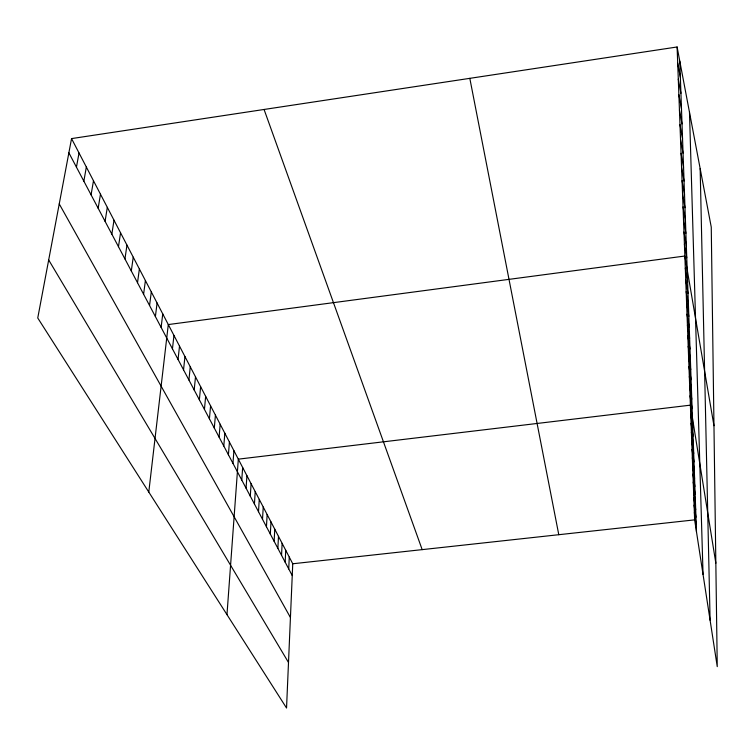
<?xml version="1.0" encoding="UTF-8"?>
<svg xmlns="http://www.w3.org/2000/svg" width="755" height="755" viewBox="0 0 755 755"><rect width="100%" height="100%" fill="white"/><g stroke="black" fill="none" stroke-linecap="round" stroke-linejoin="round"><path stroke-width="1.13" d="M71.546 138.599L292.751 563.768L286.541 708.02L37.75 317.997L71.546 138.599L677.103 46.98L711.257 227.113L717.25 666.637L694.638 519.865L677.103 46.98M288.74 568.94L289.269 557.077M285.173 562.192L285.73 550.272M281.549 555.34L282.134 543.364M277.868 548.366L278.482 536.333M274.131 541.278L274.763 529.189M270.318 534.078L270.988 521.931M266.449 526.754L267.147 514.551M262.514 519.298L263.24 507.039M258.512 511.72L259.258 499.395M254.435 504.01L255.218 491.628M250.292 496.167L251.104 483.719M246.073 488.174L246.923 475.678M241.77 480.048L242.657 467.487M226.972 614.636L238.325 459.153L690.381 405.161L715.844 563.192M232.955 463.353L233.908 450.669M228.416 454.774L229.416 442.034M223.801 446.035L224.839 433.228M219.101 437.126L220.177 424.272M214.307 428.057L215.42 415.137M209.418 418.817L210.579 405.841M204.445 409.399L205.653 396.356M199.367 399.791L200.622 386.692M194.195 390.005L195.498 376.849M188.92 380.02L190.269 366.798M183.54 369.837L184.947 356.558M178.048 359.446L179.511 346.111M172.451 348.838L173.961 335.447M148.782 492.062L168.299 324.565L684.851 256.03L713.966 425.726M161.126 327.406L162.75 313.891M155.398 316.572L157.078 303.01M149.556 305.52L151.302 291.902M143.601 294.233L145.404 280.567M137.514 282.719L139.382 268.997M131.304 270.96L133.239 257.181M124.953 258.946L126.963 245.12M118.469 246.677L120.555 232.804M111.844 234.144L114.005 220.215M105.077 221.338L107.314 207.351M98.159 208.238L100.481 194.214M91.081 194.847L93.488 180.775M83.852 181.153L86.334 167.034M76.444 167.138L79.03 152.982M292.751 563.768L694.638 519.865M48.679 259.965L288.504 662.484M59.239 203.916L290.439 617.496M68.865 152.803L292.251 575.574M264.071 109.475L422.177 549.631M469.818 78.341L558.785 534.71M677.707 63.269L680.368 77.425M678.292 79.171L680.925 93.29M678.868 94.696L681.482 108.786M679.434 109.862L682.02 123.914M679.981 124.669L682.539 138.694M680.519 139.156L683.048 153.133M681.048 153.303L683.549 167.251M681.557 167.148L684.039 181.049M682.058 180.681L684.521 194.535M682.548 193.922L684.993 207.738M683.03 206.879L685.446 220.649M683.501 219.554L685.899 233.276M683.964 231.964L686.333 245.639M684.408 244.12L686.757 257.748M685.304 268.148L687.607 281.672M685.748 280.011L688.031 293.487M686.172 291.638L688.437 305.048M686.597 303.019L688.843 316.373M687.012 314.165L689.24 327.472M687.418 325.094L689.617 338.344M687.814 335.796L689.995 348.989M688.201 346.3L690.372 359.427M688.579 356.586L690.731 369.667M688.956 366.675L691.089 379.699M689.324 376.575L691.438 389.542M689.683 386.286L691.778 399.187M690.042 395.818L692.118 408.663M690.721 414.344L692.769 427.075M691.061 423.347L693.081 436.022M691.382 432.19L693.392 444.808M691.712 440.882L693.703 453.434M692.024 449.414L694.005 461.909M692.335 457.794L694.298 470.233M692.637 466.033L694.591 478.415M692.939 474.121L694.874 486.447M693.232 482.077L695.157 494.336M693.524 489.891L695.43 502.103M693.807 497.573L695.695 509.729M694.09 505.133L695.968 517.222M694.364 512.56L696.223 524.602M679.793 61.164L696.487 531.85M689.485 112.306L703.047 574.442M700.159 168.61L710.096 620.233"/></g></svg>
